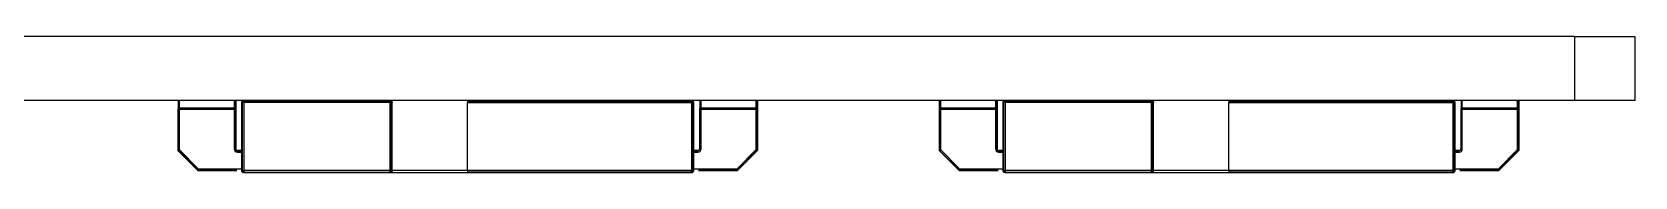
# Model space of a CAD drawing. Header units: millimetres. Extents: x 172 to 597, y 625 to 806.
# Drawn here: x 482.01 to 522.12, y 625.36 to 628.76 of the extents above; entities that cross this region are included whole.
import ezdxf

# ---------------------------------------------------------------- set-up
doc = ezdxf.new("R2010")
doc.units = ezdxf.units.MM

msp = doc.modelspace()

# ---------------------------------------------------------------- linework, layer by layer
at = {"color": 7, "linetype": 'Continuous', "lineweight": 25}
for p, q in [((520.623, 628.762), (175.961, 628.762)), ((520.623, 627.162), (520.623, 628.762)), ((520.623, 628.762), (522.123, 628.762)), ((522.123, 628.762), (522.123, 627.162)), ((520.623, 627.162), (175.961, 627.162)), ((485.664, 626.945), (485.675, 626.945)), ((485.664, 626.945), (485.664, 625.912)), ((485.675, 626.965), (485.675, 627.162)), ((485.675, 626.945), (485.704, 626.945)), ((485.675, 626.945), (485.675, 625.916)), ((487.074, 626.973), (485.704, 626.973)), ((487.074, 626.96), (485.704, 626.96)), ((485.704, 626.945), (487.074, 626.945)), ((485.704, 625.928), (485.704, 626.945)), ((487.074, 626.945), (487.074, 625.952)), ((487.074, 626.945), (487.102, 626.945)), ((487.102, 626.945), (487.114, 626.945)), ((487.102, 625.952), (487.102, 626.945)), ((487.114, 627.162), (487.114, 627.102)), ((487.114, 627.162), (487.114, 626.905)), ((487.114, 627.102), (487.114, 627.102)), ((487.114, 627.008), (487.114, 627.102)), ((487.114, 627.102), (487.114, 627.102)), ((487.114, 627.061), (487.114, 626.923)), ((487.114, 625.952), (487.114, 626.945)), ((487.114, 625.912), (487.114, 626.91)), ((487.114, 626.905), (487.114, 625.912)), ((487.264, 625.412), (487.264, 627.112)), ((487.278, 625.412), (487.278, 627.112)), ((490.974, 627.112), (487.313, 627.112)), ((487.313, 627.112), (487.313, 625.412)), ((487.313, 627.147), (490.974, 627.147)), ((490.974, 625.412), (490.974, 627.112)), ((491.009, 625.412), (491.009, 627.112)), ((492.914, 627.147), (498.514, 627.147)), ((492.914, 625.412), (492.914, 627.112)), ((492.914, 627.112), (498.514, 627.112)), ((498.514, 627.112), (498.514, 625.412)), ((498.549, 627.147), (498.55, 627.147)), ((498.549, 627.112), (498.549, 625.412)), ((498.564, 627.112), (498.564, 625.412)), ((498.565, 627.112), (498.564, 627.112)), ((498.565, 625.912), (498.565, 627.112)), ((498.714, 626.945), (498.726, 626.945)), ((498.714, 626.945), (498.714, 625.952)), ((498.726, 627.162), (498.726, 626.965)), ((498.726, 626.945), (498.726, 625.952)), ((498.726, 626.945), (498.754, 626.945)), ((500.124, 626.973), (498.754, 626.973)), ((500.124, 626.96), (498.754, 626.96)), ((498.754, 626.945), (500.124, 626.945)), ((498.754, 625.952), (498.754, 626.945)), ((500.124, 626.945), (500.152, 626.945)), ((500.124, 626.945), (500.124, 625.928)), ((500.152, 626.945), (500.164, 626.945)), ((500.152, 626.945), (500.152, 625.928)), ((500.164, 627.162), (500.164, 627.102)), ((500.164, 627.102), (500.164, 627.102)), ((500.164, 627.102), (500.164, 626.928)), ((500.164, 627.102), (500.164, 627.099)), ((500.164, 627.102), (500.164, 627.102)), ((500.164, 626.952), (500.164, 627.078)), ((500.164, 625.928), (500.164, 626.945)), ((500.164, 626.945), (500.164, 625.912)), ((500.164, 626.928), (500.164, 625.928)), ((504.714, 626.945), (504.725, 626.945)), ((504.714, 626.945), (504.714, 625.912)), ((504.725, 626.965), (504.725, 627.162)), ((504.725, 626.945), (504.754, 626.945)), ((504.725, 626.945), (504.725, 625.916)), ((506.124, 626.973), (504.754, 626.973)), ((506.124, 626.96), (504.754, 626.96)), ((504.754, 626.945), (506.124, 626.945)), ((504.754, 625.928), (504.754, 626.945)), ((506.124, 626.945), (506.124, 625.952)), ((506.124, 626.945), (506.152, 626.945)), ((506.152, 626.945), (506.164, 626.945)), ((506.152, 625.952), (506.152, 626.945)), ((506.164, 627.162), (506.164, 627.102)), ((506.164, 627.162), (506.164, 626.905)), ((506.164, 627.102), (506.164, 627.102)), ((506.164, 627.008), (506.164, 627.102)), ((506.164, 627.102), (506.164, 627.102)), ((506.164, 627.061), (506.164, 626.923)), ((506.164, 625.952), (506.164, 626.945)), ((506.164, 625.912), (506.164, 626.91)), ((506.164, 626.905), (506.164, 625.912)), ((506.314, 625.412), (506.314, 627.112)), ((506.328, 625.412), (506.328, 627.112)), ((510.024, 627.112), (506.363, 627.112)), ((506.363, 627.112), (506.363, 625.412)), ((506.363, 627.147), (510.024, 627.147)), ((510.024, 625.412), (510.024, 627.112)), ((510.059, 625.412), (510.059, 627.112)), ((511.964, 627.147), (517.564, 627.147)), ((511.964, 625.412), (511.964, 627.112)), ((511.964, 627.112), (517.564, 627.112)), ((517.564, 627.112), (517.564, 625.412)), ((517.599, 627.147), (517.6, 627.147)), ((517.599, 627.112), (517.599, 625.412)), ((517.614, 627.112), (517.614, 625.412)), ((517.615, 627.112), (517.614, 627.112)), ((517.615, 625.912), (517.615, 627.112)), ((517.764, 626.945), (517.776, 626.945)), ((517.764, 626.945), (517.764, 625.952)), ((517.776, 627.162), (517.776, 626.965)), ((517.776, 626.945), (517.804, 626.945)), ((517.776, 626.945), (517.776, 625.952)), ((519.174, 626.973), (517.804, 626.973)), ((519.174, 626.96), (517.804, 626.96)), ((517.804, 626.945), (519.174, 626.945)), ((517.804, 625.952), (517.804, 626.945)), ((519.174, 626.945), (519.202, 626.945)), ((519.174, 626.945), (519.174, 625.928)), ((519.202, 626.945), (519.214, 626.945)), ((519.202, 626.945), (519.202, 625.928)), ((519.214, 627.162), (519.214, 627.102)), ((519.214, 627.102), (519.214, 627.102)), ((519.214, 627.102), (519.214, 626.928)), ((519.214, 627.102), (519.214, 627.099)), ((519.214, 627.102), (519.214, 627.102)), ((519.214, 626.952), (519.214, 627.078)), ((519.214, 625.928), (519.214, 626.945)), ((519.214, 626.945), (519.214, 625.912)), ((519.214, 626.928), (519.214, 625.928)), ((522.123, 627.162), (520.623, 627.162)), ((487.114, 626.895), (487.114, 625.941)), ((498.564, 626.712), (498.564, 626.712)), ((498.564, 625.412), (498.564, 626.712)), ((498.564, 626.712), (498.564, 625.912)), ((500.164, 625.912), (500.164, 626.895)), ((506.164, 626.895), (506.164, 625.941)), ((517.614, 626.712), (517.614, 626.712)), ((517.614, 625.412), (517.614, 626.712)), ((517.614, 626.712), (517.614, 625.912)), ((519.214, 625.912), (519.214, 626.895)), ((485.664, 625.912), (486.164, 625.412)), ((486.169, 625.423), (485.675, 625.916)), ((486.18, 625.452), (485.704, 625.928)), ((487.074, 625.952), (487.102, 625.952)), ((487.102, 625.952), (487.114, 625.952)), ((487.114, 625.952), (487.114, 625.952)), ((487.125, 625.923), (487.125, 625.923)), ((487.264, 625.912), (487.154, 625.912)), ((498.674, 625.912), (498.564, 625.912)), ((498.674, 625.912), (498.674, 625.912)), ((498.714, 625.952), (498.726, 625.952)), ((498.726, 625.952), (498.754, 625.952)), ((500.124, 625.928), (499.648, 625.452)), ((499.664, 625.412), (500.164, 625.912)), ((500.164, 625.912), (499.664, 625.412)), ((500.144, 625.908), (499.668, 625.432)), ((499.676, 625.423), (500.152, 625.9)), ((500.152, 625.9), (499.676, 625.423)), ((500.152, 625.928), (500.124, 625.928)), ((500.164, 625.928), (500.152, 625.928)), ((500.152, 625.9), (500.152, 625.9)), ((500.161, 625.913), (500.161, 625.913)), ((500.164, 625.928), (500.164, 625.928)), ((500.164, 625.912), (500.164, 625.912)), ((504.714, 625.912), (505.214, 625.412)), ((505.219, 625.423), (504.725, 625.916)), ((505.23, 625.452), (504.754, 625.928)), ((506.124, 625.952), (506.152, 625.952)), ((506.152, 625.952), (506.164, 625.952)), ((506.164, 625.952), (506.164, 625.952)), ((506.175, 625.923), (506.175, 625.923)), ((506.314, 625.912), (506.204, 625.912)), ((517.724, 625.912), (517.614, 625.912)), ((517.724, 625.912), (517.724, 625.912)), ((517.764, 625.952), (517.776, 625.952)), ((517.776, 625.952), (517.804, 625.952)), ((519.174, 625.928), (518.698, 625.452)), ((518.714, 625.412), (519.214, 625.912)), ((519.214, 625.912), (518.714, 625.412)), ((519.194, 625.908), (518.718, 625.432)), ((518.726, 625.423), (519.202, 625.9)), ((519.202, 625.9), (518.726, 625.423)), ((519.202, 625.928), (519.174, 625.928)), ((519.214, 625.928), (519.202, 625.928)), ((519.202, 625.9), (519.202, 625.9)), ((519.211, 625.913), (519.211, 625.913)), ((519.214, 625.928), (519.214, 625.928)), ((519.214, 625.912), (519.214, 625.912)), ((486.164, 625.412), (487.138, 625.412)), ((490.974, 625.412), (487.313, 625.412)), ((487.313, 625.376), (490.974, 625.376)), ((487.313, 625.362), (490.974, 625.362)), ((498.514, 625.412), (492.914, 625.412)), ((498.514, 625.376), (492.914, 625.376)), ((492.914, 625.362), (498.514, 625.362)), ((498.689, 625.412), (499.648, 625.412)), ((499.648, 625.412), (499.648, 625.412)), ((499.648, 625.412), (499.664, 625.412)), ((499.663, 625.415), (499.663, 625.415)), ((499.664, 625.412), (499.663, 625.415)), ((499.664, 625.412), (499.664, 625.412)), ((499.676, 625.423), (499.676, 625.423)), ((505.214, 625.412), (506.188, 625.412)), ((510.024, 625.412), (506.363, 625.412)), ((506.363, 625.376), (510.024, 625.376)), ((506.363, 625.362), (510.024, 625.362)), ((517.564, 625.412), (511.964, 625.412)), ((517.564, 625.376), (511.964, 625.376)), ((511.964, 625.362), (517.564, 625.362)), ((517.739, 625.412), (518.698, 625.412)), ((518.698, 625.412), (518.698, 625.412)), ((518.698, 625.412), (518.714, 625.412)), ((518.713, 625.415), (518.713, 625.415)), ((518.714, 625.412), (518.713, 625.415)), ((518.714, 625.412), (518.714, 625.412)), ((518.726, 625.423), (518.726, 625.423))]:
    msp.add_line(p, q, dxfattribs=at)
at = {"color": 8, "linetype": 'Continuous', "lineweight": 25}
for p, q in [((485.704, 626.973), (485.704, 627.162)), ((487.074, 627.162), (487.074, 626.973)), ((487.102, 626.965), (487.102, 627.162)), ((487.114, 626.945), (487.114, 627.162)), ((487.114, 627.102), (487.114, 627.162)), ((498.754, 626.973), (498.754, 627.162)), ((500.124, 627.162), (500.124, 626.973)), ((500.152, 627.162), (500.152, 626.965)), ((500.164, 626.945), (500.164, 627.162)), ((500.164, 627.102), (500.164, 627.162)), ((500.164, 627.162), (500.164, 626.945)), ((500.164, 627.102), (500.164, 627.102)), ((504.754, 626.973), (504.754, 627.162)), ((506.124, 627.162), (506.124, 626.973)), ((506.152, 626.965), (506.152, 627.162)), ((506.164, 626.945), (506.164, 627.162)), ((506.164, 627.102), (506.164, 627.162)), ((517.804, 626.973), (517.804, 627.162)), ((519.174, 627.162), (519.174, 626.973)), ((519.202, 627.162), (519.202, 626.965)), ((519.214, 626.945), (519.214, 627.162)), ((519.214, 627.102), (519.214, 627.162)), ((519.214, 627.162), (519.214, 626.945)), ((519.214, 627.102), (519.214, 627.102)), ((500.164, 626.895), (500.164, 626.895)), ((519.214, 626.895), (519.214, 626.895)), ((487.264, 625.9), (487.154, 625.9)), ((487.154, 625.872), (487.264, 625.872)), ((498.674, 625.9), (498.564, 625.9)), ((498.564, 625.872), (498.674, 625.872)), ((506.314, 625.9), (506.204, 625.9)), ((506.204, 625.872), (506.314, 625.872)), ((517.724, 625.9), (517.614, 625.9)), ((517.614, 625.872), (517.724, 625.872)), ((486.169, 625.423), (487.139, 625.423)), ((487.264, 625.452), (486.18, 625.452)), ((499.648, 625.452), (498.564, 625.452)), ((499.648, 625.423), (498.689, 625.423)), ((505.219, 625.423), (506.189, 625.423)), ((506.314, 625.452), (505.23, 625.452)), ((518.698, 625.452), (517.614, 625.452)), ((518.698, 625.423), (517.739, 625.423))]:
    msp.add_line(p, q, dxfattribs=at)
at = {"color": 7, "linetype": 'Continuous', "lineweight": 25, "flags": 128}
for points in [[(485.704, 626.96), (485.704, 626.962), (485.704, 626.964), (485.704, 626.966), (485.704, 626.967), (485.704, 626.969), (485.704, 626.97), (485.704, 626.972), (485.704, 626.973)], [(485.704, 626.945), (485.704, 626.947), (485.704, 626.949), (485.704, 626.951), (485.704, 626.953), (485.704, 626.955), (485.704, 626.957), (485.704, 626.959), (485.704, 626.96)], [(487.074, 626.973), (487.074, 626.972), (487.074, 626.97), (487.074, 626.969), (487.074, 626.967), (487.074, 626.966), (487.074, 626.964), (487.074, 626.962), (487.074, 626.96)], [(487.074, 626.96), (487.074, 626.959), (487.074, 626.957), (487.074, 626.955), (487.074, 626.953), (487.074, 626.951), (487.074, 626.949), (487.074, 626.947), (487.074, 626.945)], [(487.114, 626.923), (487.114, 626.922), (487.114, 626.92), (487.114, 626.919), (487.114, 626.917), (487.114, 626.916), (487.114, 626.914), (487.114, 626.912), (487.114, 626.91)], [(487.114, 626.91), (487.114, 626.909), (487.114, 626.907), (487.114, 626.905), (487.114, 626.903), (487.114, 626.901), (487.114, 626.899), (487.114, 626.897), (487.114, 626.895)], [(487.313, 627.112), (487.309, 627.116), (487.305, 627.12), (487.301, 627.124), (487.297, 627.128), (487.294, 627.132), (487.29, 627.135), (487.287, 627.138), (487.285, 627.141)], [(491.024, 625.412), (491.024, 626.364), (491.024, 627.112)], [(498.514, 627.112), (498.518, 627.116), (498.522, 627.12), (498.526, 627.124), (498.53, 627.128), (498.534, 627.132), (498.537, 627.135), (498.54, 627.138), (498.543, 627.141)], [(498.754, 626.96), (498.754, 626.962), (498.754, 626.964), (498.754, 626.966), (498.754, 626.967), (498.754, 626.969), (498.754, 626.97), (498.754, 626.972), (498.754, 626.973)], [(498.754, 626.945), (498.754, 626.947), (498.754, 626.949), (498.754, 626.951), (498.754, 626.953), (498.754, 626.955), (498.754, 626.957), (498.754, 626.959), (498.754, 626.96)], [(500.124, 626.973), (500.124, 626.972), (500.124, 626.97), (500.124, 626.969), (500.124, 626.967), (500.124, 626.966), (500.124, 626.964), (500.124, 626.962), (500.124, 626.96)], [(500.124, 626.96), (500.124, 626.959), (500.124, 626.957), (500.124, 626.955), (500.124, 626.953), (500.124, 626.951), (500.124, 626.949), (500.124, 626.947), (500.124, 626.945)], [(500.164, 626.895), (500.164, 626.903), (500.164, 626.911), (500.164, 626.918), (500.164, 626.926), (500.164, 626.933), (500.164, 626.94), (500.164, 626.946), (500.164, 626.952)], [(504.754, 626.96), (504.754, 626.962), (504.754, 626.964), (504.754, 626.966), (504.754, 626.967), (504.754, 626.969), (504.754, 626.97), (504.754, 626.972), (504.754, 626.973)], [(504.754, 626.945), (504.754, 626.947), (504.754, 626.949), (504.754, 626.951), (504.754, 626.953), (504.754, 626.955), (504.754, 626.957), (504.754, 626.959), (504.754, 626.96)], [(506.124, 626.973), (506.124, 626.972), (506.124, 626.97), (506.124, 626.969), (506.124, 626.967), (506.124, 626.966), (506.124, 626.964), (506.124, 626.962), (506.124, 626.96)], [(506.124, 626.96), (506.124, 626.959), (506.124, 626.957), (506.124, 626.955), (506.124, 626.953), (506.124, 626.951), (506.124, 626.949), (506.124, 626.947), (506.124, 626.945)], [(506.164, 626.923), (506.164, 626.922), (506.164, 626.92), (506.164, 626.919), (506.164, 626.917), (506.164, 626.916), (506.164, 626.914), (506.164, 626.912), (506.164, 626.91)], [(506.164, 626.91), (506.164, 626.909), (506.164, 626.907), (506.164, 626.905), (506.164, 626.903), (506.164, 626.901), (506.164, 626.899), (506.164, 626.897), (506.164, 626.895)], [(506.363, 627.112), (506.359, 627.116), (506.355, 627.12), (506.351, 627.124), (506.347, 627.128), (506.344, 627.132), (506.34, 627.135), (506.337, 627.138), (506.335, 627.141)], [(510.074, 625.412), (510.074, 626.364), (510.074, 627.112)], [(517.564, 627.112), (517.568, 627.116), (517.572, 627.12), (517.576, 627.124), (517.58, 627.128), (517.584, 627.132), (517.587, 627.135), (517.59, 627.138), (517.593, 627.141)], [(517.804, 626.96), (517.804, 626.962), (517.804, 626.964), (517.804, 626.966), (517.804, 626.967), (517.804, 626.969), (517.804, 626.97), (517.804, 626.972), (517.804, 626.973)], [(517.804, 626.945), (517.804, 626.947), (517.804, 626.949), (517.804, 626.951), (517.804, 626.953), (517.804, 626.955), (517.804, 626.957), (517.804, 626.959), (517.804, 626.96)], [(519.174, 626.973), (519.174, 626.972), (519.174, 626.97), (519.174, 626.969), (519.174, 626.967), (519.174, 626.966), (519.174, 626.964), (519.174, 626.962), (519.174, 626.96)], [(519.174, 626.96), (519.174, 626.959), (519.174, 626.957), (519.174, 626.955), (519.174, 626.953), (519.174, 626.951), (519.174, 626.949), (519.174, 626.947), (519.174, 626.945)], [(519.214, 626.895), (519.214, 626.903), (519.214, 626.911), (519.214, 626.918), (519.214, 626.926), (519.214, 626.933), (519.214, 626.94), (519.214, 626.946), (519.214, 626.952)], [(487.154, 625.9), (487.154, 625.897), (487.154, 625.894), (487.154, 625.891), (487.154, 625.887), (487.154, 625.883), (487.154, 625.879), (487.154, 625.876), (487.154, 625.872)], [(498.674, 625.872), (498.674, 625.876), (498.674, 625.879), (498.674, 625.883), (498.674, 625.887), (498.674, 625.891), (498.674, 625.894), (498.674, 625.897), (498.674, 625.9)], [(500.124, 625.928), (500.127, 625.925), (500.13, 625.923), (500.132, 625.92), (500.135, 625.917), (500.137, 625.915), (500.14, 625.913), (500.142, 625.91), (500.144, 625.908)], [(500.144, 625.908), (500.146, 625.906), (500.148, 625.905), (500.149, 625.903), (500.15, 625.902), (500.151, 625.901), (500.152, 625.9), (500.152, 625.9), (500.152, 625.9)], [(506.204, 625.9), (506.204, 625.897), (506.204, 625.894), (506.204, 625.891), (506.204, 625.887), (506.204, 625.883), (506.204, 625.879), (506.204, 625.876), (506.204, 625.872)], [(517.724, 625.872), (517.724, 625.876), (517.724, 625.879), (517.724, 625.883), (517.724, 625.887), (517.724, 625.891), (517.724, 625.894), (517.724, 625.897), (517.724, 625.9)], [(519.174, 625.928), (519.177, 625.925), (519.18, 625.923), (519.182, 625.92), (519.185, 625.917), (519.187, 625.915), (519.19, 625.913), (519.192, 625.91), (519.194, 625.908)], [(519.194, 625.908), (519.196, 625.906), (519.198, 625.905), (519.199, 625.903), (519.2, 625.902), (519.201, 625.901), (519.202, 625.9), (519.202, 625.9), (519.202, 625.9)], [(499.668, 625.432), (499.665, 625.434), (499.663, 625.436), (499.661, 625.438), (499.658, 625.441), (499.656, 625.443), (499.653, 625.446), (499.65, 625.449), (499.648, 625.452)], [(499.648, 625.452), (499.65, 625.447), (499.652, 625.442), (499.654, 625.437), (499.655, 625.433), (499.657, 625.429), (499.659, 625.425), (499.66, 625.422), (499.661, 625.419)], [(499.648, 625.452), (499.648, 625.448), (499.648, 625.444), (499.648, 625.44), (499.648, 625.436), (499.648, 625.433), (499.648, 625.429), (499.648, 625.426), (499.648, 625.423)], [(499.648, 625.423), (499.648, 625.422), (499.648, 625.421), (499.648, 625.42), (499.648, 625.419), (499.648, 625.418), (499.648, 625.417), (499.648, 625.417), (499.648, 625.416)], [(499.673, 625.426), (499.672, 625.427), (499.672, 625.427), (499.671, 625.428), (499.67, 625.429), (499.67, 625.429), (499.669, 625.43), (499.668, 625.431), (499.668, 625.432)], [(518.718, 625.432), (518.715, 625.434), (518.713, 625.436), (518.711, 625.438), (518.708, 625.441), (518.706, 625.443), (518.703, 625.446), (518.7, 625.449), (518.698, 625.452)], [(518.698, 625.452), (518.7, 625.447), (518.702, 625.442), (518.704, 625.437), (518.705, 625.433), (518.707, 625.429), (518.709, 625.425), (518.71, 625.422), (518.711, 625.419)], [(518.698, 625.452), (518.698, 625.448), (518.698, 625.444), (518.698, 625.44), (518.698, 625.436), (518.698, 625.433), (518.698, 625.429), (518.698, 625.426), (518.698, 625.423)], [(518.698, 625.423), (518.698, 625.422), (518.698, 625.421), (518.698, 625.42), (518.698, 625.419), (518.698, 625.418), (518.698, 625.417), (518.698, 625.417), (518.698, 625.416)], [(518.723, 625.426), (518.722, 625.427), (518.722, 625.427), (518.721, 625.428), (518.72, 625.429), (518.72, 625.429), (518.719, 625.43), (518.718, 625.431), (518.718, 625.432)]]:
    msp.add_lwpolyline(points, dxfattribs=at)
at = {"color": 8, "linetype": 'Continuous', "lineweight": 25, "flags": 128}
for points in [[(500.164, 627.098), (500.164, 627.098), (500.164, 627.102)], [(500.164, 627.078), (500.164, 627.075), (500.164, 627.075)], [(500.164, 626.948), (500.164, 626.949), (500.164, 626.952)], [(519.214, 627.098), (519.214, 627.098), (519.214, 627.102)], [(519.214, 627.078), (519.214, 627.075), (519.214, 627.075)], [(519.214, 626.948), (519.214, 626.949), (519.214, 626.952)]]:
    msp.add_lwpolyline(points, dxfattribs=at)
at = {"color": 7, "linetype": 'Continuous', "lineweight": 25}
for centre, radius, start, end in [((485.689, 626.944), 0.025, 122.0784, 177.2146), ((485.703, 626.924), 0.0495, 88.9984, 123.6531), ((487.075, 626.924), 0.0495, 56.3519, 90.9999), ((487.089, 626.944), 0.0251, 2.8088, 57.9289), ((487.325, 627.1), 0.0572, 134.5101, 167.9429), ((493.314, 633.172), 8.528, 224.9463, 225.0079), ((487.325, 627.1), 0.0572, 102.0479, 135.4944), ((490.975, 627.081), 0.0659, 64.7745, 90.4684), ((490.986, 627.143), 0.0174, 351.691, 51.8998), ((490.92, 627.143), 0.0823, 337.3976, 357.8999), ((498.502, 627.1), 0.0573, 44.5098, 77.9376), ((498.503, 627.1), 0.0572, 12.0531, 45.4946), ((498.739, 626.944), 0.025, 122.0784, 177.2146), ((498.753, 626.924), 0.0495, 88.9984, 123.6531), ((500.125, 626.924), 0.0495, 56.3519, 90.9999), ((500.139, 626.944), 0.0251, 2.8088, 57.9289), ((480.88, 627.082), 19.284, 359.99, 0.0596), ((504.739, 626.944), 0.025, 122.0784, 177.2146), ((504.753, 626.924), 0.0495, 88.9984, 123.6531), ((506.125, 626.924), 0.0495, 56.3519, 90.9999), ((506.139, 626.944), 0.0251, 2.8088, 57.9289), ((506.375, 627.1), 0.0572, 134.5101, 167.9429), ((512.364, 633.172), 8.528, 224.9463, 225.0079), ((506.375, 627.1), 0.0572, 102.0479, 135.4944), ((510.025, 627.081), 0.0659, 64.7745, 90.4684), ((510.036, 627.143), 0.0174, 351.691, 51.8998), ((509.97, 627.143), 0.0823, 337.3976, 357.8999), ((517.552, 627.1), 0.0573, 44.5098, 77.9376), ((517.553, 627.1), 0.0572, 12.0531, 45.4946), ((517.789, 626.944), 0.025, 122.0784, 177.2146), ((517.803, 626.924), 0.0495, 88.9984, 123.6531), ((519.175, 626.924), 0.0495, 56.3519, 90.9999), ((519.189, 626.944), 0.0251, 2.8088, 57.9289), ((499.93, 627.082), 19.284, 359.99, 0.0596), ((487.154, 625.952), 0.08, 180, 270), ((487.154, 625.952), 0.04, 180, 225), ((487.154, 625.952), 0.04, 180, 225), ((487.154, 625.952), 0.04, 225, 270), ((487.154, 625.952), 0.04, 225, 270), ((496.796, 625.902), 9.642, 179.9404, 180.01), ((498.674, 625.952), 0.08, 270, 0), ((498.674, 625.952), 0.04, 270, 315), ((508.316, 625.902), 9.642, 179.9404, 180.01), ((498.674, 625.952), 0.04, 315, 0), ((500.124, 625.928), 0.04, 315, 337.5), ((500.124, 625.928), 0.04, 315, 337.5), ((500.124, 625.928), 0.04, 337.5, 0), ((500.124, 625.928), 0.04, 337.5, 0), ((506.204, 625.952), 0.08, 180, 270), ((506.204, 625.952), 0.04, 180, 225), ((506.204, 625.952), 0.04, 180, 225), ((506.204, 625.952), 0.04, 225, 270), ((506.204, 625.952), 0.04, 225, 270), ((515.846, 625.902), 9.642, 179.9404, 180.01), ((517.724, 625.952), 0.08, 270, 0), ((517.724, 625.952), 0.04, 270, 315), ((527.366, 625.902), 9.642, 179.9404, 180.01), ((517.724, 625.952), 0.04, 315, 0), ((519.174, 625.928), 0.04, 315, 337.5), ((519.174, 625.928), 0.04, 315, 337.5), ((519.174, 625.928), 0.04, 337.5, 0), ((519.174, 625.928), 0.04, 337.5, 0), ((487.297, 625.414), 0.0339, 184.4034, 247.9953), ((487.301, 625.38), 0.0167, 171.5281, 233.1122), ((487.366, 625.38), 0.0813, 156.8233, 177.7827), ((487.313, 625.441), 0.0651, 244.1889, 270.4772), ((490.975, 625.443), 0.0659, 269.5316, 295.2255), ((490.92, 625.38), 0.0825, 2.1142, 22.6812), ((490.986, 625.381), 0.0174, 308.1093, 8.3068), ((498.514, 625.441), 0.0651, 269.5238, 295.8081), ((498.461, 625.38), 0.0817, 2.2627, 23.3367), ((498.526, 625.38), 0.0167, 306.9008, 8.5022), ((498.53, 625.414), 0.034, 292.0013, 355.5733), ((499.644, 625.461), 0.0449, 274.8087, 292.5479), ((501.771, 625.415), 2.123, 179.9865, 180.1005), ((499.648, 625.452), 0.04, 270, 292.5), ((499.648, 625.452), 0.04, 270, 292.5), ((499.644, 625.461), 0.0449, 292.4523, 310.1906), ((502.25, 626.491), 2.802, 202.4882, 202.5868), ((499.648, 625.452), 0.04, 292.5, 315), ((499.648, 625.452), 0.04, 292.5, 315), ((501.8, 627.553), 3.008, 224.9905, 225.071), ((506.347, 625.414), 0.0339, 184.4034, 247.9953), ((506.351, 625.38), 0.0167, 171.5281, 233.1122), ((506.416, 625.38), 0.0813, 156.8233, 177.7827), ((506.363, 625.441), 0.0651, 244.1889, 270.4772), ((510.025, 625.443), 0.0659, 269.5316, 295.2255), ((509.97, 625.38), 0.0825, 2.1142, 22.6812), ((510.036, 625.381), 0.0174, 308.1093, 8.3068), ((517.564, 625.441), 0.0651, 269.5238, 295.8081), ((517.511, 625.38), 0.0817, 2.2627, 23.3367), ((517.576, 625.38), 0.0167, 306.9008, 8.5022), ((517.58, 625.414), 0.034, 292.0013, 355.5733), ((518.694, 625.461), 0.0449, 274.8087, 292.5479), ((520.821, 625.415), 2.123, 179.9865, 180.1005), ((518.698, 625.452), 0.04, 270, 292.5), ((518.698, 625.452), 0.04, 270, 292.5), ((518.694, 625.461), 0.0449, 292.4523, 310.1906), ((521.3, 626.491), 2.802, 202.4882, 202.5868), ((518.698, 625.452), 0.04, 292.5, 315), ((518.698, 625.452), 0.04, 292.5, 315), ((520.85, 627.553), 3.008, 224.9905, 225.071)]:
    msp.add_arc(centre, radius, start, end, dxfattribs=at)
for points, knots in [([(487.102, 627.073), (487.105, 627.077), (487.112, 627.086), (487.113, 627.096), (487.114, 627.102)], [0, 0, 0, 0, 0.389886, 1, 1, 1, 1]), ([(487.114, 627.102), (487.114, 627.097), (487.114, 627.089), (487.114, 627.076), (487.114, 627.065), (487.114, 627.061)], [0, 0, 0, 0, 0.542423, 0.792924, 1, 1, 1, 1]), ([(487.114, 626.91), (487.114, 626.917), (487.114, 626.933), (487.114, 626.967), (487.114, 626.991), (487.114, 627.008)], [0, 0, 0, 0, 0.201752, 0.44877, 1, 1, 1, 1]), ([(487.269, 627.112), (487.267, 627.112), (487.264, 627.112), (487.264, 627.112), (487.264, 627.112)], [0, 0, 0, 0, 0.55974, 1, 1, 1, 1]), ([(487.278, 627.112), (487.276, 627.112), (487.272, 627.112), (487.27, 627.112), (487.269, 627.112)], [0, 0, 0, 0, 0.559874, 1, 1, 1, 1]), ([(487.313, 627.162), (487.313, 627.161), (487.313, 627.161), (487.313, 627.158), (487.313, 627.156)], [0, 0, 0, 0, 0.55974, 1, 1, 1, 1]), ([(487.313, 627.156), (487.313, 627.155), (487.313, 627.152), (487.313, 627.149), (487.313, 627.147)], [0, 0, 0, 0, 0.559874, 1, 1, 1, 1]), ([(490.974, 627.162), (490.978, 627.161), (490.986, 627.161), (490.993, 627.158), (490.996, 627.156)], [0, 0, 0, 0, 0.559746, 1, 1, 1, 1]), ([(490.996, 627.112), (490.992, 627.112), (490.985, 627.112), (490.978, 627.112), (490.974, 627.112)], [0, 0, 0, 0, 0.559741, 1, 1, 1, 1]), ([(491.009, 627.112), (491.007, 627.112), (491.003, 627.112), (490.998, 627.112), (490.996, 627.112)], [0, 0, 0, 0, 0.559883, 1, 1, 1, 1]), ([(498.514, 627.156), (498.514, 627.158), (498.514, 627.161), (498.514, 627.161), (498.514, 627.162)], [0, 0, 0, 0, 0.55974, 1, 1, 1, 1]), ([(498.514, 627.147), (498.514, 627.149), (498.514, 627.153), (498.514, 627.155), (498.514, 627.156)], [0, 0, 0, 0, 0.559874, 1, 1, 1, 1]), ([(498.559, 627.112), (498.557, 627.112), (498.554, 627.112), (498.551, 627.112), (498.549, 627.112)], [0, 0, 0, 0, 0.559874, 1, 1, 1, 1]), ([(498.564, 627.112), (498.564, 627.112), (498.563, 627.112), (498.56, 627.112), (498.559, 627.112)], [0, 0, 0, 0, 0.55974, 1, 1, 1, 1]), ([(506.152, 627.073), (506.155, 627.077), (506.162, 627.086), (506.163, 627.096), (506.164, 627.102)], [0, 0, 0, 0, 0.389886, 1, 1, 1, 1]), ([(506.164, 627.102), (506.164, 627.097), (506.164, 627.089), (506.164, 627.076), (506.164, 627.065), (506.164, 627.061)], [0, 0, 0, 0, 0.542423, 0.792924, 1, 1, 1, 1]), ([(506.164, 626.91), (506.164, 626.917), (506.164, 626.933), (506.164, 626.967), (506.164, 626.991), (506.164, 627.008)], [0, 0, 0, 0, 0.201752, 0.44877, 1, 1, 1, 1]), ([(506.319, 627.112), (506.317, 627.112), (506.314, 627.112), (506.314, 627.112), (506.314, 627.112)], [0, 0, 0, 0, 0.55974, 1, 1, 1, 1]), ([(506.328, 627.112), (506.326, 627.112), (506.322, 627.112), (506.32, 627.112), (506.319, 627.112)], [0, 0, 0, 0, 0.559874, 1, 1, 1, 1]), ([(506.363, 627.162), (506.363, 627.161), (506.363, 627.161), (506.363, 627.158), (506.363, 627.156)], [0, 0, 0, 0, 0.55974, 1, 1, 1, 1]), ([(506.363, 627.156), (506.363, 627.155), (506.363, 627.152), (506.363, 627.149), (506.363, 627.147)], [0, 0, 0, 0, 0.559874, 1, 1, 1, 1]), ([(510.024, 627.162), (510.028, 627.161), (510.036, 627.161), (510.043, 627.158), (510.046, 627.156)], [0, 0, 0, 0, 0.559746, 1, 1, 1, 1]), ([(510.046, 627.112), (510.042, 627.112), (510.035, 627.112), (510.028, 627.112), (510.024, 627.112)], [0, 0, 0, 0, 0.559741, 1, 1, 1, 1]), ([(510.059, 627.112), (510.057, 627.112), (510.053, 627.112), (510.048, 627.112), (510.046, 627.112)], [0, 0, 0, 0, 0.559883, 1, 1, 1, 1]), ([(517.564, 627.156), (517.564, 627.158), (517.564, 627.161), (517.564, 627.161), (517.564, 627.162)], [0, 0, 0, 0, 0.55974, 1, 1, 1, 1]), ([(517.564, 627.147), (517.564, 627.149), (517.564, 627.153), (517.564, 627.155), (517.564, 627.156)], [0, 0, 0, 0, 0.559874, 1, 1, 1, 1]), ([(517.609, 627.112), (517.607, 627.112), (517.604, 627.112), (517.601, 627.112), (517.599, 627.112)], [0, 0, 0, 0, 0.559874, 1, 1, 1, 1]), ([(517.614, 627.112), (517.614, 627.112), (517.613, 627.112), (517.61, 627.112), (517.609, 627.112)], [0, 0, 0, 0, 0.5597403, 1, 1, 1, 1]), ([(485.664, 625.912), (485.664, 625.912), (485.666, 625.912), (485.672, 625.915), (485.675, 625.916)], [0, 0, 0, 0, 0.554193, 1, 1, 1, 1]), ([(485.675, 625.916), (485.68, 625.918), (485.689, 625.922), (485.699, 625.926), (485.704, 625.928)], [0, 0, 0, 0, 0.55524, 1, 1, 1, 1]), ([(487.154, 625.872), (487.144, 625.881), (487.129, 625.896), (487.116, 625.92), (487.114, 625.934), (487.114, 625.941)], [0, 0, 0, 0, 0.504903, 0.750087, 1, 1, 1, 1]), ([(500.16, 625.913), (500.161, 625.913), (500.164, 625.912), (500.164, 625.912), (500.164, 625.912)], [0, 0, 0, 0, 0.210839, 1, 1, 1, 1]), ([(504.714, 625.912), (504.714, 625.912), (504.716, 625.912), (504.722, 625.915), (504.725, 625.916)], [0, 0, 0, 0, 0.554193, 1, 1, 1, 1]), ([(504.725, 625.916), (504.73, 625.918), (504.739, 625.922), (504.749, 625.926), (504.754, 625.928)], [0, 0, 0, 0, 0.55524, 1, 1, 1, 1]), ([(506.204, 625.872), (506.194, 625.881), (506.179, 625.896), (506.166, 625.92), (506.164, 625.934), (506.164, 625.941)], [0, 0, 0, 0, 0.504903, 0.750087, 1, 1, 1, 1]), ([(519.21, 625.913), (519.211, 625.913), (519.214, 625.912), (519.214, 625.912), (519.214, 625.912)], [0, 0, 0, 0, 0.210839, 1, 1, 1, 1]), ([(486.169, 625.423), (486.167, 625.42), (486.164, 625.413), (486.164, 625.412), (486.164, 625.412)], [0, 0, 0, 0, 0.56529, 1, 1, 1, 1]), ([(486.18, 625.452), (486.178, 625.446), (486.173, 625.435), (486.17, 625.427), (486.169, 625.423)], [0, 0, 0, 0, 0.565249, 1, 1, 1, 1]), ([(487.278, 625.412), (487.28, 625.412), (487.284, 625.412), (487.289, 625.412), (487.291, 625.412)], [0, 0, 0, 0, 0.559874, 1, 1, 1, 1]), ([(487.291, 625.367), (487.289, 625.368), (487.284, 625.371), (487.28, 625.375), (487.278, 625.376)], [0, 0, 0, 0, 0.559874, 1, 1, 1, 1]), ([(487.291, 625.412), (487.295, 625.412), (487.302, 625.412), (487.31, 625.412), (487.313, 625.412)], [0, 0, 0, 0, 0.55974, 1, 1, 1, 1]), ([(487.313, 625.362), (487.309, 625.362), (487.301, 625.362), (487.294, 625.366), (487.291, 625.367)], [0, 0, 0, 0, 0.55974, 1, 1, 1, 1]), ([(490.996, 625.412), (490.993, 625.412), (490.986, 625.412), (490.978, 625.412), (490.974, 625.412)], [0, 0, 0, 0, 0.501901, 1, 1, 1, 1]), ([(490.996, 625.367), (490.992, 625.365), (490.985, 625.362), (490.978, 625.362), (490.974, 625.362)], [0, 0, 0, 0, 0.5597458, 1, 1, 1, 1]), ([(490.974, 625.362), (491.017, 625.362), (491.102, 625.362), (491.622, 625.362), (492.254, 625.362), (492.694, 625.362), (492.914, 625.362)], [0, 0, 0, 0, 0.279633, 0.559261, 0.779629, 1, 1, 1, 1]), ([(491.009, 625.412), (491.007, 625.412), (491.003, 625.412), (490.998, 625.412), (490.996, 625.412)], [0, 0, 0, 0, 0.590302, 1, 1, 1, 1]), ([(491.024, 625.412), (491.024, 625.407), (491.023, 625.398), (491.017, 625.385), (491.008, 625.374), (491, 625.369), (490.996, 625.367)], [0, 0, 0, 0, 0.25, 0.5, 0.75, 1, 1, 1, 1]), ([(492.914, 625.412), (492.67, 625.412), (492.183, 625.412), (491.565, 625.412), (491.126, 625.412), (491.058, 625.412), (491.024, 625.412)], [0, 0, 0, 0, 0.25, 0.5, 0.75, 1, 1, 1, 1]), ([(498.536, 625.412), (498.533, 625.412), (498.525, 625.412), (498.518, 625.412), (498.514, 625.412)], [0, 0, 0, 0, 0.501914, 1, 1, 1, 1]), ([(498.536, 625.367), (498.532, 625.365), (498.525, 625.362), (498.517, 625.362), (498.514, 625.362)], [0, 0, 0, 0, 0.55974, 1, 1, 1, 1]), ([(498.514, 625.362), (498.518, 625.362), (498.526, 625.362), (498.533, 625.366), (498.536, 625.367)], [0, 0, 0, 0, 0.55974, 1, 1, 1, 1]), ([(498.549, 625.412), (498.547, 625.412), (498.543, 625.412), (498.538, 625.412), (498.536, 625.412)], [0, 0, 0, 0, 0.591822, 1, 1, 1, 1]), ([(498.549, 625.376), (498.547, 625.374), (498.543, 625.371), (498.538, 625.368), (498.536, 625.367)], [0, 0, 0, 0, 0.559874, 1, 1, 1, 1]), ([(498.536, 625.367), (498.539, 625.368), (498.544, 625.371), (498.548, 625.375), (498.549, 625.376)], [0, 0, 0, 0, 0.559874, 1, 1, 1, 1]), ([(498.559, 625.389), (498.558, 625.387), (498.555, 625.382), (498.551, 625.378), (498.55, 625.376)], [0, 0, 0, 0, 0.559874, 1, 1, 1, 1]), ([(498.564, 625.412), (498.564, 625.407), (498.564, 625.4), (498.561, 625.392), (498.559, 625.389)], [0, 0, 0, 0, 0.55974, 1, 1, 1, 1]), ([(505.219, 625.423), (505.217, 625.42), (505.214, 625.413), (505.214, 625.412), (505.214, 625.412)], [0, 0, 0, 0, 0.56529, 1, 1, 1, 1]), ([(505.23, 625.452), (505.228, 625.446), (505.223, 625.435), (505.22, 625.427), (505.219, 625.423)], [0, 0, 0, 0, 0.565249, 1, 1, 1, 1]), ([(506.328, 625.412), (506.33, 625.412), (506.334, 625.412), (506.339, 625.412), (506.341, 625.412)], [0, 0, 0, 0, 0.559874, 1, 1, 1, 1]), ([(506.341, 625.367), (506.339, 625.368), (506.334, 625.371), (506.33, 625.375), (506.328, 625.376)], [0, 0, 0, 0, 0.559874, 1, 1, 1, 1]), ([(506.341, 625.412), (506.345, 625.412), (506.352, 625.412), (506.36, 625.412), (506.363, 625.412)], [0, 0, 0, 0, 0.55974, 1, 1, 1, 1]), ([(506.363, 625.362), (506.359, 625.362), (506.351, 625.362), (506.344, 625.366), (506.341, 625.367)], [0, 0, 0, 0, 0.55974, 1, 1, 1, 1]), ([(510.046, 625.412), (510.043, 625.412), (510.036, 625.412), (510.028, 625.412), (510.024, 625.412)], [0, 0, 0, 0, 0.501901, 1, 1, 1, 1]), ([(510.046, 625.367), (510.042, 625.365), (510.035, 625.362), (510.028, 625.362), (510.024, 625.362)], [0, 0, 0, 0, 0.5597458, 1, 1, 1, 1]), ([(510.024, 625.362), (510.067, 625.362), (510.152, 625.362), (510.672, 625.362), (511.304, 625.362), (511.744, 625.362), (511.964, 625.362)], [0, 0, 0, 0, 0.279633, 0.559261, 0.779629, 1, 1, 1, 1]), ([(510.059, 625.412), (510.057, 625.412), (510.053, 625.412), (510.048, 625.412), (510.046, 625.412)], [0, 0, 0, 0, 0.590302, 1, 1, 1, 1]), ([(510.074, 625.412), (510.074, 625.407), (510.073, 625.398), (510.067, 625.385), (510.058, 625.374), (510.05, 625.369), (510.046, 625.367)], [0, 0, 0, 0, 0.25, 0.5, 0.75, 1, 1, 1, 1]), ([(511.964, 625.412), (511.72, 625.412), (511.233, 625.412), (510.615, 625.412), (510.176, 625.412), (510.108, 625.412), (510.074, 625.412)], [0, 0, 0, 0, 0.25, 0.5, 0.75, 1, 1, 1, 1]), ([(517.586, 625.412), (517.583, 625.412), (517.575, 625.412), (517.568, 625.412), (517.564, 625.412)], [0, 0, 0, 0, 0.5019142, 1, 1, 1, 1]), ([(517.586, 625.367), (517.582, 625.365), (517.575, 625.362), (517.567, 625.362), (517.564, 625.362)], [0, 0, 0, 0, 0.55974, 1, 1, 1, 1]), ([(517.564, 625.362), (517.568, 625.362), (517.576, 625.362), (517.583, 625.366), (517.586, 625.367)], [0, 0, 0, 0, 0.55974, 1, 1, 1, 1]), ([(517.599, 625.412), (517.597, 625.412), (517.593, 625.412), (517.588, 625.412), (517.586, 625.412)], [0, 0, 0, 0, 0.591822, 1, 1, 1, 1]), ([(517.599, 625.376), (517.597, 625.374), (517.593, 625.371), (517.588, 625.368), (517.586, 625.367)], [0, 0, 0, 0, 0.559874, 1, 1, 1, 1]), ([(517.586, 625.367), (517.589, 625.368), (517.594, 625.371), (517.598, 625.375), (517.599, 625.376)], [0, 0, 0, 0, 0.559874, 1, 1, 1, 1]), ([(517.609, 625.389), (517.608, 625.387), (517.605, 625.382), (517.601, 625.378), (517.6, 625.376)], [0, 0, 0, 0, 0.559874, 1, 1, 1, 1]), ([(517.614, 625.412), (517.614, 625.407), (517.614, 625.4), (517.611, 625.392), (517.609, 625.389)], [0, 0, 0, 0, 0.55974, 1, 1, 1, 1])]:
    msp.add_open_spline(points, degree=3, knots=knots, dxfattribs=at)
for points in [[(487.264, 627.112), (487.264, 627.115), (487.264, 627.121), (487.267, 627.131), (487.272, 627.14), (487.276, 627.145), (487.278, 627.147)], [(487.313, 627.147), (487.313, 627.145), (487.313, 627.14), (487.313, 627.131), (487.313, 627.121), (487.313, 627.115), (487.313, 627.112)], [(490.974, 627.112), (490.974, 627.115), (490.974, 627.121), (490.974, 627.131), (490.974, 627.139), (490.974, 627.144), (490.974, 627.147)], [(490.996, 627.156), (491, 627.154), (491.008, 627.149), (491.017, 627.138), (491.023, 627.126), (491.024, 627.116), (491.024, 627.112)], [(492.914, 627.147), (492.914, 627.145), (492.914, 627.14), (492.914, 627.131), (492.914, 627.121), (492.914, 627.115), (492.914, 627.112)], [(498.514, 627.112), (498.514, 627.115), (498.514, 627.121), (498.514, 627.131), (498.514, 627.14), (498.514, 627.145), (498.514, 627.147)], [(498.549, 627.147), (498.551, 627.145), (498.556, 627.14), (498.56, 627.131), (498.563, 627.121), (498.564, 627.115), (498.564, 627.112)], [(498.565, 627.112), (498.564, 627.115), (498.564, 627.121), (498.561, 627.131), (498.556, 627.14), (498.552, 627.145), (498.55, 627.147)], [(506.314, 627.112), (506.314, 627.115), (506.314, 627.121), (506.317, 627.131), (506.322, 627.14), (506.326, 627.145), (506.328, 627.147)], [(506.363, 627.147), (506.363, 627.145), (506.363, 627.14), (506.363, 627.131), (506.363, 627.121), (506.363, 627.115), (506.363, 627.112)], [(510.024, 627.112), (510.024, 627.115), (510.024, 627.121), (510.024, 627.131), (510.024, 627.139), (510.024, 627.144), (510.024, 627.147)], [(510.046, 627.156), (510.05, 627.154), (510.058, 627.149), (510.067, 627.138), (510.073, 627.126), (510.074, 627.116), (510.074, 627.112)], [(511.964, 627.147), (511.964, 627.145), (511.964, 627.14), (511.964, 627.131), (511.964, 627.121), (511.964, 627.115), (511.964, 627.112)], [(517.564, 627.112), (517.564, 627.115), (517.564, 627.121), (517.564, 627.131), (517.564, 627.14), (517.564, 627.145), (517.564, 627.147)], [(517.599, 627.147), (517.601, 627.145), (517.606, 627.14), (517.61, 627.131), (517.613, 627.121), (517.614, 627.115), (517.614, 627.112)], [(517.615, 627.112), (517.614, 627.115), (517.614, 627.121), (517.611, 627.131), (517.606, 627.14), (517.602, 627.145), (517.6, 627.147)], [(487.264, 625.412), (487.264, 625.412), (487.264, 625.412), (487.267, 625.412), (487.272, 625.412), (487.276, 625.412), (487.278, 625.412)], [(487.278, 625.376), (487.276, 625.379), (487.272, 625.384), (487.267, 625.392), (487.264, 625.402), (487.264, 625.408), (487.264, 625.412)], [(487.313, 625.412), (487.313, 625.408), (487.313, 625.402), (487.313, 625.392), (487.313, 625.384), (487.313, 625.379), (487.313, 625.376)], [(487.313, 625.376), (487.313, 625.374), (487.313, 625.37), (487.313, 625.365), (487.313, 625.362), (487.313, 625.362), (487.313, 625.362)], [(490.974, 625.377), (490.974, 625.379), (490.974, 625.384), (490.974, 625.393), (490.974, 625.402), (490.974, 625.408), (490.974, 625.412)], [(490.974, 625.362), (490.974, 625.362), (490.974, 625.362), (490.974, 625.365), (490.974, 625.37), (490.974, 625.374), (490.974, 625.377)], [(491.024, 625.412), (491.024, 625.412), (491.023, 625.412), (491.02, 625.412), (491.016, 625.412), (491.011, 625.412), (491.009, 625.412)], [(492.914, 625.412), (492.914, 625.408), (492.914, 625.402), (492.914, 625.392), (492.914, 625.384), (492.914, 625.379), (492.914, 625.376)], [(492.914, 625.376), (492.914, 625.374), (492.914, 625.37), (492.914, 625.365), (492.914, 625.362), (492.914, 625.362), (492.914, 625.362)], [(498.514, 625.376), (498.514, 625.379), (498.514, 625.384), (498.514, 625.392), (498.514, 625.402), (498.514, 625.408), (498.514, 625.412)], [(498.514, 625.362), (498.514, 625.362), (498.514, 625.362), (498.514, 625.365), (498.514, 625.37), (498.514, 625.374), (498.514, 625.376)], [(498.564, 625.412), (498.564, 625.412), (498.563, 625.412), (498.56, 625.412), (498.556, 625.412), (498.551, 625.412), (498.549, 625.412)], [(498.564, 625.412), (498.564, 625.408), (498.563, 625.402), (498.56, 625.392), (498.556, 625.384), (498.551, 625.379), (498.549, 625.376)], [(498.549, 625.376), (498.552, 625.379), (498.556, 625.384), (498.561, 625.392), (498.564, 625.402), (498.564, 625.408), (498.564, 625.412)], [(506.314, 625.412), (506.314, 625.412), (506.314, 625.412), (506.317, 625.412), (506.322, 625.412), (506.326, 625.412), (506.328, 625.412)], [(506.328, 625.376), (506.326, 625.379), (506.322, 625.384), (506.317, 625.392), (506.314, 625.402), (506.314, 625.408), (506.314, 625.412)], [(506.363, 625.412), (506.363, 625.408), (506.363, 625.402), (506.363, 625.392), (506.363, 625.384), (506.363, 625.379), (506.363, 625.376)], [(506.363, 625.376), (506.363, 625.374), (506.363, 625.37), (506.363, 625.365), (506.363, 625.362), (506.363, 625.362), (506.363, 625.362)], [(510.024, 625.377), (510.024, 625.379), (510.024, 625.384), (510.024, 625.393), (510.024, 625.402), (510.024, 625.408), (510.024, 625.412)], [(510.024, 625.362), (510.024, 625.362), (510.024, 625.362), (510.024, 625.365), (510.024, 625.37), (510.024, 625.374), (510.024, 625.377)], [(510.074, 625.412), (510.074, 625.412), (510.073, 625.412), (510.07, 625.412), (510.066, 625.412), (510.061, 625.412), (510.059, 625.412)], [(511.964, 625.412), (511.964, 625.408), (511.964, 625.402), (511.964, 625.392), (511.964, 625.384), (511.964, 625.379), (511.964, 625.376)], [(511.964, 625.376), (511.964, 625.374), (511.964, 625.37), (511.964, 625.365), (511.964, 625.362), (511.964, 625.362), (511.964, 625.362)], [(517.564, 625.376), (517.564, 625.379), (517.564, 625.384), (517.564, 625.392), (517.564, 625.402), (517.564, 625.408), (517.564, 625.412)], [(517.564, 625.362), (517.564, 625.362), (517.564, 625.362), (517.564, 625.365), (517.564, 625.37), (517.564, 625.374), (517.564, 625.376)], [(517.614, 625.412), (517.614, 625.412), (517.613, 625.412), (517.61, 625.412), (517.606, 625.412), (517.601, 625.412), (517.599, 625.412)], [(517.614, 625.412), (517.614, 625.408), (517.613, 625.402), (517.61, 625.392), (517.606, 625.384), (517.601, 625.379), (517.599, 625.376)], [(517.599, 625.376), (517.602, 625.379), (517.606, 625.384), (517.611, 625.392), (517.614, 625.402), (517.614, 625.408), (517.614, 625.412)]]:
    msp.add_open_spline(points, degree=3, dxfattribs=at)

doc.saveas('drawing.dxf')
